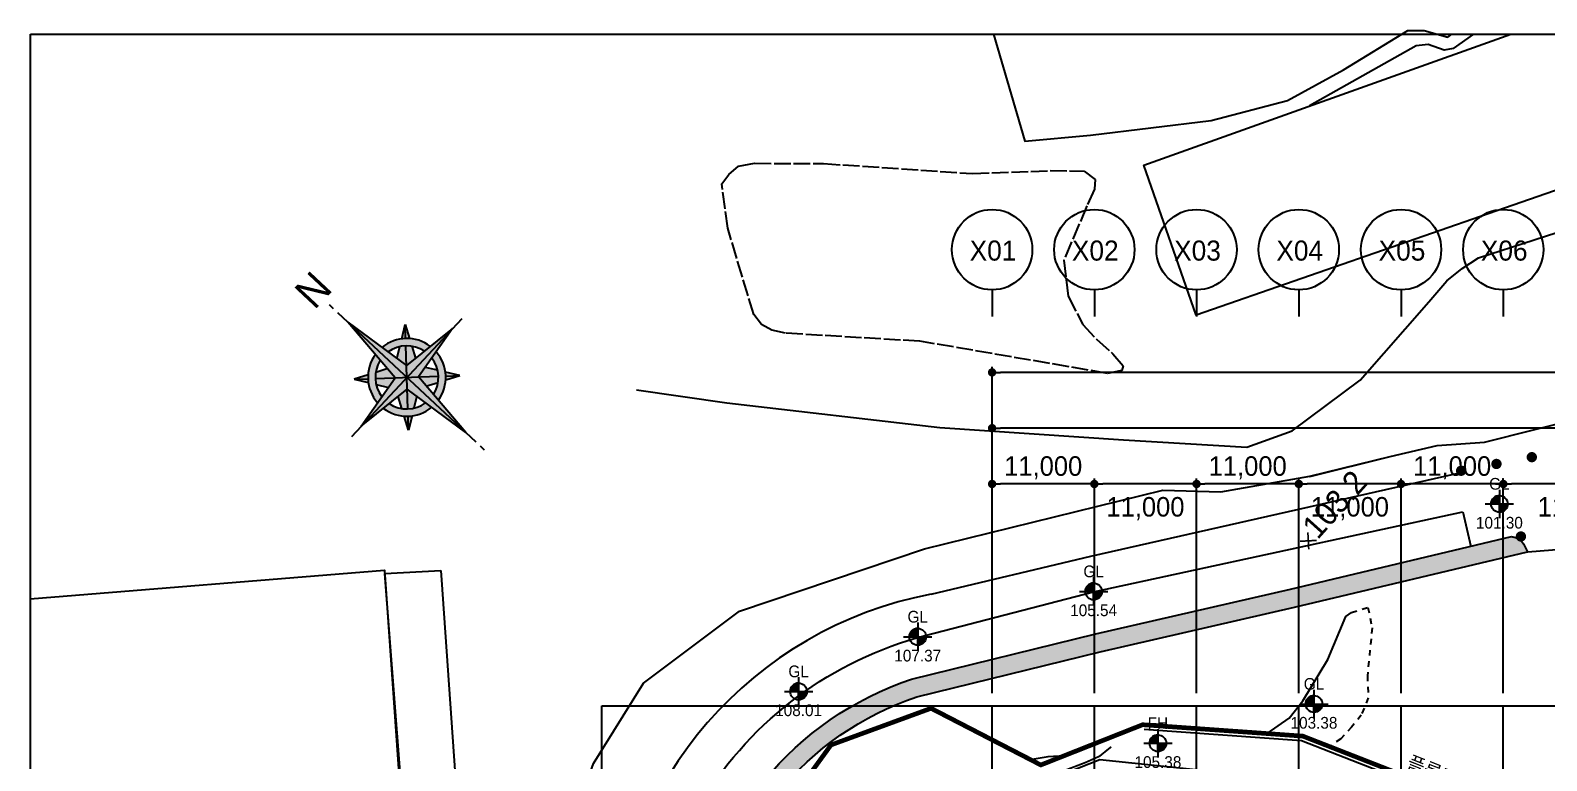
# Model space of a CAD drawing. Header units: millimetres. Extents: x 44352463 to 44913170, y -12080373 to -11704434.
# Drawn here: x 44352463 to 44515607, y -11830609 to -11752065 of the extents above; entities that cross this region are included whole.
import ezdxf
from ezdxf.enums import TextEntityAlignment as Align

# ---------------------------------------------------------------- set-up
doc = ezdxf.new("R2010")
doc.units = ezdxf.units.MM
doc.header["$LTSCALE"] = 600
doc.header["$MEASUREMENT"] = 0
for name, pattern in [('5112', [3.5, 3, -0.5]), ('7223', [2, 1, -1]), ('CEN', [6.199999999999999, 6, -0.1, 0, -0.1]), ('PHANTOM', [2.5, 1.25, -0.25, 0.25, -0.25, 0.25, -0.25])]:
    doc.linetypes.add(name, pattern=pattern)
doc.layers.get('0').update_dxf_attribs({"linetype": 'CONTINUOUS'})
doc.layers.get('DEFPOINTS').update_dxf_attribs({"color": 117, "linetype": 'CONTINUOUS'})
for name, color, linetype in [('# 토목공사', 8, 'CONTINUOUS'), ('+공사계획', 4, 'CONTINUOUS'), ('0-규제봉', 252, 'CONTINUOUS'), ('0-현황차선', 252, 'CONTINUOUS'), ('3 dim0', 7, 'CONTINUOUS'), ('A-TEX-SYM', 3, 'CONTINUOUS'), ('A-중심선', 10, 'CEN'), ('ASP', 252, 'CONTINUOUS'), ('B0014111', 252, 'CONTINUOUS'), ('B0014116', 252, 'CONTINUOUS'), ('B0024120', 252, 'CONTINUOUS'), ('D0015112', 252, '5112'), ('f0027132', 7, 'CONTINUOUS'), ('F0027217', 7, 'CONTINUOUS'), ('F0037222', 7, 'CONTINUOUS'), ('F0037223', 252, '7223'), ('F0047224', 252, 'CONTINUOUS'), ('s-보도', 252, 'CONTINUOUS'), ('SHEET-PLAN', 7, 'CONTINUOUS'), ('SYM-2', 7, 'CONTINUOUS'), ('대지경계선', 2, 'CONTINUOUS'), ('중심선', 252, 'CONTINUOUS'), ('충돌방지대(고무범퍼)', 252, 'CONTINUOUS'), ('표지판', 252, 'CONTINUOUS')]:
    doc.layers.add(name, color=color, linetype=linetype)
doc.styles.add('0-표지판', font='', dxfattribs={"height": 2})
doc.styles.add('AUDIT_D_190715091641-0', font='')
doc.styles.get("Standard").update_dxf_attribs({"font": ''})
doc.styles.add('나눔고딕 Se', font='')
doc.styles.add('돋움', font='')
doc.styles.get('0-표지판').set_extended_font_data('HY울릉도M')
doc.styles.get('AUDIT_D_190715091641-0').set_extended_font_data('Dotum')
doc.styles.get('Standard').set_extended_font_data('Dotum')
doc.styles.get('나눔고딕 Se').set_extended_font_data('Dotum')
doc.styles.get('돋움').set_extended_font_data('Dotum')
doc.linetypes.add('H-DICHF00', pattern='A,1.1,[32,kosdic.shx,S=0.1,R=0,X=0,Y=0],-0.333333,["F",Standard,S=0.2,R=0,X=0,Y=-0.1],-0.216667', length=1.65)
doc.dimstyles.new('scale600', dxfattribs={"dimscale": 600, "dimtxt": 2, "dimasz": 1, "dimexe": 1, "dimexo": 2.5, "dimgap": 0.8, "dimtad": 1, "dimdec": 0, "dimzin": 0, "dimdsep": 46, "dimlunit": 6, "dimtxsty": 'AUDIT_D_190715091641-0', "dimblk": 'DOT', "dimcen": 0, "dimdle": 1, "dimclrd": 256, "dimclre": 256, "dimclrt": 3, "dimadec": 0, "dimazin": 0, "dimtfac": 1, "dimtdec": 0, "dimtix": 1, "dimtmove": 2, "dimatfit": 3, "dimldrblk": 'DOT', "dimfxl": 0, "dimtolj": 1, "dimtzin": 0, "dimarcsym": 0})

# ---------------------------------------------------------------- blocks, each defined once
blk = doc.blocks.new('A$C7A874D6D')
at = {"layer": '0-규제봉', "color": 8, "ltscale": 0.2, "const_width": 0.3375}
blk.add_lwpolyline([(0.2084912681020796, 0.2287049314472824, 1), (0.4664973265025765, 0.4462804903741926, 1)], format="xyb", close=True, dxfattribs=at)
blk = doc.blocks.new('F0027217')
at = {"layer": 'F0027217', "color": 251, "linetype": 'Continuous', "const_width": 0.1785714285714286, "elevation": -99.59}
for points in [[(-0.7218750000351325, 0.6358750000539917), (0.5538749999718026, -0.6398749999529434)], [(-0.7218750000351325, -0.6398749999529434), (0.5538749999718026, 0.6358750000539917)]]:
    blk.add_lwpolyline(points, dxfattribs=at)
blk = doc.blocks.new('_Dot')
at = {"color": 0, "linetype": 'ByBlock', "lineweight": -2}
blk.add_line((-0.5, 0), (-1, 0), dxfattribs=at)
at = {"color": 0, "linetype": 'ByBlock', "const_width": 0.5}
blk.add_lwpolyline([(-0.25, 0, 1), (0.25, 0, 1)], format="xyb", close=True, dxfattribs=at)
blk = doc.blocks.new('*D45')
at = {"layer": '3 dim0', "lineweight": -2, "transparency": 16777216}
for p, q in [((44455940.20903335, -11823352.77725643), (44455940.20903335, -11794252.77725643)), ((44609040.20903335, -11794852.77725643), (44456840.20903335, -11794852.77725643)), ((44609940.20903335, -11823352.77725643), (44609940.20903335, -11794252.77725643))]:
    blk.add_line(p, q, dxfattribs=at)
at = {"layer": 'DEFPOINTS', "color": 0, "transparency": 16777216}
for p in [(44455940.20903335, -11794852.77725643), (44455940.20903335, -11824852.77725643), (44609940.20903335, -11824852.77725643)]:
    blk.add_point(p, dxfattribs=at)
at = {"layer": '3 dim0', "lineweight": -2, "transparency": 16777216, "xscale": 900, "yscale": 900, "zscale": 900, "rotation": 180}
blk.add_blockref('_Dot', (44455940.20903335, -11794852.77725643), dxfattribs=at)
at = {"layer": '3 dim0', "lineweight": -2, "transparency": 16777216, "xscale": 900, "yscale": 900, "zscale": 900}
blk.add_blockref('_Dot', (44609940.20903335, -11794852.77725643), dxfattribs=at)
at = {"layer": '3 dim0', "color": 3, "transparency": 16777216, "insert": (44532940.20903335, -11793119.04591315), "char_height": 2100, "attachment_point": 5, "style": 'AUDIT_D_190715091641-0'}
blk.add_mtext('\\A1;154,000', dxfattribs=at)
blk = doc.blocks.new('*D46')
at = {"layer": '3 dim0', "lineweight": -2, "transparency": 16777216}
for p, q in [((44455940.20903335, -11823352.77725643), (44455940.20903335, -11800252.77725643)), ((44466040.20903335, -11800852.77725643), (44456840.20903335, -11800852.77725643)), ((44466940.20903335, -11823352.77725643), (44466940.20903335, -11800252.77725643))]:
    blk.add_line(p, q, dxfattribs=at)
at = {"layer": 'DEFPOINTS', "color": 0, "transparency": 16777216}
for p in [(44455940.20903335, -11800852.77725643), (44455940.20903335, -11824852.77725643), (44466940.20903335, -11824852.77725643)]:
    blk.add_point(p, dxfattribs=at)
at = {"layer": '3 dim0', "lineweight": -2, "transparency": 16777216, "xscale": 900, "yscale": 900, "zscale": 900, "rotation": 180}
blk.add_blockref('_Dot', (44455940.20903335, -11800852.77725643), dxfattribs=at)
at = {"layer": '3 dim0', "lineweight": -2, "transparency": 16777216, "xscale": 900, "yscale": 900, "zscale": 900}
blk.add_blockref('_Dot', (44466940.20903335, -11800852.77725643), dxfattribs=at)
at = {"layer": '3 dim0', "color": 3, "transparency": 16777216, "insert": (44461440.20903335, -11799119.04591315), "char_height": 2100, "attachment_point": 5, "style": 'AUDIT_D_190715091641-0'}
blk.add_mtext('\\A1;11,000', dxfattribs=at)
blk = doc.blocks.new('*D47')
at = {"layer": '3 dim0', "lineweight": -2, "transparency": 16777216}
for p, q in [((44466940.20903335, -11823352.77725643), (44466940.20903335, -11800252.77725643)), ((44477040.20903335, -11800852.77725643), (44467840.20903335, -11800852.77725643)), ((44477940.20903335, -11823352.77725643), (44477940.20903335, -11800252.77725643))]:
    blk.add_line(p, q, dxfattribs=at)
at = {"layer": 'DEFPOINTS', "color": 0, "transparency": 16777216}
for p in [(44466940.20903335, -11800852.77725643), (44466940.20903335, -11824852.77725643), (44477940.20903335, -11824852.77725643)]:
    blk.add_point(p, dxfattribs=at)
at = {"layer": '3 dim0', "lineweight": -2, "transparency": 16777216, "xscale": 900, "yscale": 900, "zscale": 900, "rotation": 180}
blk.add_blockref('_Dot', (44466940.20903335, -11800852.77725643), dxfattribs=at)
at = {"layer": '3 dim0', "lineweight": -2, "transparency": 16777216, "xscale": 900, "yscale": 900, "zscale": 900}
blk.add_blockref('_Dot', (44477940.20903335, -11800852.77725643), dxfattribs=at)
at = {"layer": '3 dim0', "color": 3, "transparency": 16777216, "insert": (44472440.20903335, -11803503.1989759), "char_height": 2100, "attachment_point": 5, "style": 'AUDIT_D_190715091641-0'}
blk.add_mtext('\\A1;11,000', dxfattribs=at)
blk = doc.blocks.new('*D48')
at = {"layer": '3 dim0', "lineweight": -2, "transparency": 16777216}
for p, q in [((44488940.20903335, -11823352.77725643), (44488940.20903335, -11800252.77725643)), ((44499040.20903335, -11800852.77725643), (44489840.20903335, -11800852.77725643)), ((44499940.20903335, -11823352.77725643), (44499940.20903335, -11800252.77725643))]:
    blk.add_line(p, q, dxfattribs=at)
at = {"layer": 'DEFPOINTS', "color": 0, "transparency": 16777216}
for p in [(44488940.20903335, -11800852.77725643), (44488940.20903335, -11824852.77725643), (44499940.20903335, -11824852.77725643)]:
    blk.add_point(p, dxfattribs=at)
at = {"layer": '3 dim0', "lineweight": -2, "transparency": 16777216, "xscale": 900, "yscale": 900, "zscale": 900, "rotation": 180}
blk.add_blockref('_Dot', (44488940.20903335, -11800852.77725643), dxfattribs=at)
at = {"layer": '3 dim0', "lineweight": -2, "transparency": 16777216, "xscale": 900, "yscale": 900, "zscale": 900}
blk.add_blockref('_Dot', (44499940.20903335, -11800852.77725643), dxfattribs=at)
at = {"layer": '3 dim0', "color": 3, "transparency": 16777216, "insert": (44494440.20903335, -11803503.1989759), "char_height": 2100, "attachment_point": 5, "style": 'AUDIT_D_190715091641-0'}
blk.add_mtext('\\A1;11,000', dxfattribs=at)
blk = doc.blocks.new('*D49')
at = {"layer": '3 dim0', "lineweight": -2, "transparency": 16777216}
for p, q in [((44477940.20903335, -11823352.77725643), (44477940.20903335, -11800252.77725643)), ((44488040.20903335, -11800852.77725643), (44478840.20903335, -11800852.77725643)), ((44488940.20903335, -11823352.77725643), (44488940.20903335, -11800252.77725643))]:
    blk.add_line(p, q, dxfattribs=at)
at = {"layer": 'DEFPOINTS', "color": 0, "transparency": 16777216}
for p in [(44477940.20903335, -11800852.77725643), (44477940.20903335, -11824852.77725643), (44488940.20903335, -11824852.77725643)]:
    blk.add_point(p, dxfattribs=at)
at = {"layer": '3 dim0', "lineweight": -2, "transparency": 16777216, "xscale": 900, "yscale": 900, "zscale": 900, "rotation": 180}
blk.add_blockref('_Dot', (44477940.20903335, -11800852.77725643), dxfattribs=at)
at = {"layer": '3 dim0', "lineweight": -2, "transparency": 16777216, "xscale": 900, "yscale": 900, "zscale": 900}
blk.add_blockref('_Dot', (44488940.20903335, -11800852.77725643), dxfattribs=at)
at = {"layer": '3 dim0', "color": 3, "transparency": 16777216, "insert": (44483440.20903335, -11799119.04591315), "char_height": 2100, "attachment_point": 5, "style": 'AUDIT_D_190715091641-0'}
blk.add_mtext('\\A1;11,000', dxfattribs=at)
blk = doc.blocks.new('*D50')
at = {"layer": '3 dim0', "lineweight": -2, "transparency": 16777216}
for p, q in [((44510940.20903335, -11823352.77725643), (44510940.20903335, -11800252.77725643)), ((44521040.20903335, -11800852.77725643), (44511840.20903335, -11800852.77725643)), ((44521940.20903335, -11823352.77725643), (44521940.20903335, -11800252.77725643))]:
    blk.add_line(p, q, dxfattribs=at)
at = {"layer": 'DEFPOINTS', "color": 0, "transparency": 16777216}
for p in [(44510940.20903335, -11800852.77725643), (44510940.20903335, -11824852.77725643), (44521940.20903335, -11824852.77725643)]:
    blk.add_point(p, dxfattribs=at)
at = {"layer": '3 dim0', "lineweight": -2, "transparency": 16777216, "xscale": 900, "yscale": 900, "zscale": 900, "rotation": 180}
blk.add_blockref('_Dot', (44510940.20903335, -11800852.77725643), dxfattribs=at)
at = {"layer": '3 dim0', "lineweight": -2, "transparency": 16777216, "xscale": 900, "yscale": 900, "zscale": 900}
blk.add_blockref('_Dot', (44521940.20903335, -11800852.77725643), dxfattribs=at)
at = {"layer": '3 dim0', "color": 3, "transparency": 16777216, "insert": (44518830, -11803503.1989759), "char_height": 2100, "attachment_point": 5, "style": 'AUDIT_D_190715091641-0'}
blk.add_mtext('\\A1;11,000', dxfattribs=at)
blk = doc.blocks.new('*D51')
at = {"layer": '3 dim0', "lineweight": -2, "transparency": 16777216}
for p, q in [((44499940.20903335, -11823352.77725643), (44499940.20903335, -11800252.77725643)), ((44510040.20903335, -11800852.77725643), (44500840.20903335, -11800852.77725643)), ((44510940.20903335, -11823352.77725643), (44510940.20903335, -11800252.77725643))]:
    blk.add_line(p, q, dxfattribs=at)
at = {"layer": 'DEFPOINTS', "color": 0, "transparency": 16777216}
for p in [(44499940.20903335, -11800852.77725643), (44499940.20903335, -11824852.77725643), (44510940.20903335, -11824852.77725643)]:
    blk.add_point(p, dxfattribs=at)
at = {"layer": '3 dim0', "lineweight": -2, "transparency": 16777216, "xscale": 900, "yscale": 900, "zscale": 900, "rotation": 180}
blk.add_blockref('_Dot', (44499940.20903335, -11800852.77725643), dxfattribs=at)
at = {"layer": '3 dim0', "lineweight": -2, "transparency": 16777216, "xscale": 900, "yscale": 900, "zscale": 900}
blk.add_blockref('_Dot', (44510940.20903335, -11800852.77725643), dxfattribs=at)
at = {"layer": '3 dim0', "color": 3, "transparency": 16777216, "insert": (44505440.20903335, -11799119.04591315), "char_height": 2100, "attachment_point": 5, "style": 'AUDIT_D_190715091641-0'}
blk.add_mtext('\\A1;11,000', dxfattribs=at)
blk = doc.blocks.new('*D61')
at = {"layer": '3 dim0', "lineweight": -2, "transparency": 16777216}
for p, q in [((44455940.20903335, -11823352.77725643), (44455940.20903335, -11788252.77725643)), ((44671940.20903335, -11823352.77725643), (44671940.20903335, -11788252.77725643)), ((44671040.20903335, -11788852.77725643), (44456840.20903335, -11788852.77725643))]:
    blk.add_line(p, q, dxfattribs=at)
at = {"layer": 'DEFPOINTS', "color": 0, "transparency": 16777216}
for p in [(44455940.20903335, -11788852.77725643), (44455940.20903335, -11824852.77725643), (44671940.20903335, -11824852.77725643)]:
    blk.add_point(p, dxfattribs=at)
at = {"layer": '3 dim0', "lineweight": -2, "transparency": 16777216, "xscale": 900, "yscale": 900, "zscale": 900, "rotation": 180}
blk.add_blockref('_Dot', (44455940.20903335, -11788852.77725643), dxfattribs=at)
at = {"layer": '3 dim0', "lineweight": -2, "transparency": 16777216, "xscale": 900, "yscale": 900, "zscale": 900}
blk.add_blockref('_Dot', (44671940.20903335, -11788852.77725643), dxfattribs=at)
at = {"layer": '3 dim0', "color": 3, "transparency": 16777216, "insert": (44563940.20903335, -11787119.04591315), "char_height": 2100, "attachment_point": 5, "style": 'AUDIT_D_190715091641-0'}
blk.add_mtext('\\A1;216,000', dxfattribs=at)
blk = doc.blocks.new('4')
at = {"layer": 'SHEET-PLAN'}
h = blk.add_hatch(color=255, dxfattribs=at)
edge = h.paths.add_edge_path()
edge.add_line((-3.722785825385699, 3.722785825348069), (-2.451878045756075, 3.001283574865511))
edge.add_arc((-2.501110429875553e-12, -7.048583938740194e-11), 3.875488233555736, 457.133571116614, 489.2468689018658, ccw=False)
edge.add_line((-0.4812693254718852, 3.84548942063941), (-2.273736754432321e-12, 8.043466145032653))
edge.add_line((-2.273736754432321e-12, 8.043466145032653), (-2.273736754432321e-12, 3.092611755326857))
edge.add_line((-2.273736754432321e-12, 3.092611755326857), (-0.5675816015836972, 3.092611755329017))
edge.add_arc((-2.273736754432321e-12, -7.048583938740194e-11), 3.144264038545256, 460.3996617937305, 483.9859557059249)
edge.add_line((-1.757611128840153, 2.607143928421806), (-2.607143928505138, 1.757611128751819))
edge.add_arc((-2.273736754432321e-12, -7.02584657119587e-11), 3.144264038545199, 506.0140442944216, 530.7743119904093)
edge.add_line((-3.103591362896623, 0.5041001846711879), (-3.103591362896623, -0.5041001848118185))
edge.add_arc((-2.273736754432321e-12, -7.037215254968032e-11), 3.144264038545231, 189.2256880095908, 213.9859557068396)
edge.add_line((-2.607143928466485, -1.757611128949861), (-1.757611128784447, -2.607143928600181))
edge.add_arc((-2.273736754432321e-12, -7.014477887423709e-11), 3.144264038545423, 236.0140442953012, 259.600338206232)
edge.add_line((-0.5675816015857436, -3.09261175546942), (-2.046363078989089e-12, -3.09261175546726))
edge.add_line((-2.046363078989089e-12, -3.09261175546726), (-2.273736754432321e-12, -8.04346614524286))
edge.add_line((-2.273736754432321e-12, -8.04346614524286), (-0.4812693254752958, -3.8454894207797))
edge.add_arc((-3.274180926382542e-11, -5.729816621169448e-11), 3.875488233564881, 230.7531310994523, 262.86642888380254, ccw=False)
edge.add_line((-2.451878045723106, -3.001283575056846), (-3.722785825385245, -3.7227858254887))
edge.add_line((-3.722785825385245, -3.7227858254887), (-3.001283574919398, -2.451878045825993))
edge.add_arc((-4.774847184307873e-12, -4.638422979041934e-11), 3.875488233555655, 185.8856879178798, 219.2468689023638, ccw=False)
edge.add_line((-3.855058453694255, -0.3974083128251777), (-6.654140174575559, -7.037215254968032e-11))
edge.add_line((-6.654140174575559, -7.037215254968032e-11), (-3.855058453694255, 0.3974083126844334))
edge.add_arc((-7.617018127348274e-11, -1.473381416872144e-10), 3.875488233490079, 500.7531310971545, 534.1143120812329, ccw=False)
edge.add_line((-3.001283574919398, 2.451878045616013), (-3.722785825385699, 3.722785825348069))
h.paths.add_polyline_path([(-3.103591362899351, 0.50410018467187), (-1.985627895749758, 0.6628265169141514), (-2.607143928507412, 1.757611128752842), (-1.757611128842427, 2.607143928422602), (-0.6925549002148728, 2.002504883665097), (-0.5675816015861983, 3.092611755329926), (-4.774847184307873e-12, 3.092611755327653), (-4.547473508864641e-12, -3.092611755466464), (-0.567581601588472, -3.092611755468624), (-0.692554900208961, -2.002504883869847), (-1.757611128786948, -2.607143928599385), (-2.607143928468531, -1.757611128949179), (-1.985627895712923, -0.6628265170581926), (-3.103591362899124, -0.5041001848110227)], flags=17)
h = blk.add_hatch(color=5, dxfattribs=at)
h.paths.add_polyline_path([(0, 8.043466145101776), (-0.8272857389867214, 0.8272857389410825), (0, -5.206876910098509e-11)])
h.paths.add_polyline_path([(-0.8272857389610658, -0.827285738984776), (1.728031546671991e-11, 0), (-6.654140174608302, 0)])
h.paths.add_polyline_path([(0.8272857389445732, -0.8272857390030719), (0, -5.206876910111071e-11), (0, -8.043466145171124)])
h.paths.add_polyline_path([(0.8272857389871755, 0.8272857389763251), (1.728046103998572e-11, 0), (6.654140174573512, 0)])
h = blk.add_hatch(color=255, dxfattribs=at)
edge = h.paths.add_edge_path()
edge.add_line((3.722785825381152, 3.722785825348069), (2.451878045751528, 3.001283574865511))
edge.add_arc((-2.046363078989089e-12, -7.048583938740194e-11), 3.875488233555736, 50.75313109813418, 82.86642888338598)
edge.add_line((0.4812693254673377, 3.84548942063941), (-2.273736754432321e-12, 8.043466145032653))
edge.add_line((-2.273736754432321e-12, 8.043466145032653), (-2.273736754432321e-12, 3.092611755326857))
edge.add_line((-2.273736754432321e-12, 3.092611755326857), (0.5675816015791497, 3.092611755329017))
edge.add_arc((-2.273736754432321e-12, -7.048583938740194e-11), 3.144264038545256, 56.01404429407512, 79.60033820626938, ccw=False)
edge.add_line((1.757611128835606, 2.607143928421806), (2.607143928500591, 1.757611128751819))
edge.add_arc((-2.273736754432321e-12, -7.02584657119587e-11), 3.144264038545199, 9.225688009590726, 33.985955705578476, ccw=False)
edge.add_line((3.103591362892075, 0.5041001846711879), (3.103591362892075, -0.5041001848118185))
edge.add_arc((-2.273736754432321e-12, -7.037215254968032e-11), 3.144264038545231, 326.0140442931604, 350.7743119904093, ccw=False)
edge.add_line((2.607143928461937, -1.757611128949861), (1.757611128779899, -2.607143928600181))
edge.add_arc((-2.273736754432321e-12, -7.014477887423709e-11), 3.144264038545423, 280.39966179376796, 303.98595570469877, ccw=False)
edge.add_line((0.5675816015811961, -3.09261175546942), (-2.501110429875553e-12, -3.09261175546726))
edge.add_line((-2.501110429875553e-12, -3.09261175546726), (-2.273736754432321e-12, -8.04346614524286))
edge.add_line((-2.273736754432321e-12, -8.04346614524286), (0.4812693254707483, -3.8454894207797))
edge.add_arc((2.819433575496078e-11, -5.729816621169448e-11), 3.875488233564881, 277.1335711161975, 309.2468689005477)
edge.add_line((2.451878045718558, -3.001283575056846), (3.722785825380697, -3.7227858254887))
edge.add_line((3.722785825380697, -3.7227858254887), (3.001283574914851, -2.451878045825993))
edge.add_arc((2.273736754432321e-13, -4.638422979041934e-11), 3.875488233555655, 320.7531310976362, 354.1143120821202)
edge.add_line((3.855058453689708, -0.3974083128251777), (6.654140174571012, -7.037215254968032e-11))
edge.add_line((6.654140174571012, -7.037215254968032e-11), (3.855058453689708, 0.3974083126844334))
edge.add_arc((7.16227077646181e-11, -1.473381416872144e-10), 3.875488233490079, 5.885687918767122, 39.24686890284547)
edge.add_line((3.001283574914851, 2.451878045616013), (3.722785825381152, 3.722785825348069))
h.paths.add_polyline_path([(3.103591362894804, 0.50410018467187), (1.98562789574521, 0.6628265169141514), (2.607143928502865, 1.757611128752842), (1.75761112883788, 2.607143928422602), (0.6925549002103253, 2.002504883665097), (0.5675816015816508, 3.092611755329926), (2.273736754432321e-13, 3.092611755327653), (0, -3.092611755466464), (0.5675816015839246, -3.092611755468624), (0.6925549002044136, -2.002504883869847), (1.757611128782401, -2.607143928599385), (2.607143928463984, -1.757611128949179), (1.985627895708376, -0.6628265170581926), (3.103591362894576, -0.5041001848110227)], flags=17)
at = {"layer": 'SHEET-PLAN', "true_color": 0x333333}
h = blk.add_hatch(color=250, dxfattribs=at)
h.paths.add_polyline_path([(-2.223330423513971, 2.223330423478956, 0.04809486584435969), (-2.60714392848854, 1.757611128796498), (-1.985627895742255, 0.6628265169172209), (-0.8272857389820274, 0.8272857389818)])
h.paths.add_polyline_path([(-3.722785825418669, 3.722785825418441), (-3.001283574951685, 2.451878045686044, -0.02510804414982558), (-2.740384010377511, 2.740384010342723)])
h.paths.add_polyline_path([(-0.8272857389820274, -0.8272857389820274), (-2.223330423513971, -2.223330423548759, 0.04809486584436309), (-1.757611128866301, -2.607143928558116), (-0.6628265169870247, -1.985627895742482)])
h.paths.add_polyline_path([(-2.45187804575562, -3.001283574986701, -0.02510804414981344), (-2.740384010377511, -2.74038401034295), (-3.722785825418669, -3.722785825418669)])
h.paths.add_polyline_path([(1.985627895707466, -0.6628265169870247), (0.8272857389470119, -0.8272857389820274), (2.223330423479183, -2.223330423548759, 0.04809486584435969), (2.607143928488313, -1.757611128866529)])
h.paths.add_polyline_path([(3.001283574917124, -2.451878045755848, -0.02510804414982847), (2.740384010342723, -2.74038401034295), (3.722785825383653, -3.722785825418669)])
h.paths.add_polyline_path([(2.223330423479183, 2.223330423478956, 0.0480948658443713), (1.757611128831513, 2.607143928488313), (0.6628265169520091, 1.985627895672678), (0.8272857389470119, 0.8272857389818)])
h.paths.add_polyline_path([(3.722785825383653, 3.722785825418441), (2.451878045720832, 3.001283574916897, -0.02510804414982558), (2.740384010342723, 2.740384010342723)])
at = {"layer": 'SHEET-PLAN', "color": 5, "flags": 128}
for points in [[(0, 9.996970500544421), (0, 10.56114888545858)], [(0, -9.432792115768962), (0, 9.432792115630264)], [(0, -9.432792115768962), (0, 9.432792115630264)], [(-0.8272857389820274, 0.8272857389820274), (0, 8.043466145101775)], [(-0.8272857389820274, 0.8272857389820274), (0, 8.043466145101775)], [(0, 8.043466145101775), (0.8272857389470119, 0.8272857389820274)], [(0, 8.043466145101775), (0.8272857389470119, 0.8272857389820274)], [(-3.722785825418669, 3.722785825418669), (-2.740384010377511, 2.74038401034295)], [(-3.722785825418669, 3.722785825418669), (-3.001283574951685, 2.451878045686271)], [(-2.45187804575562, 3.001283574917124), (-3.722785825418669, 3.722785825418669)], [(-3.722785825418669, 3.722785825418669), (-2.740384010377511, 2.74038401034295)], [(-3.722785825418669, 3.722785825418669), (-3.001283574951685, 2.451878045686271)], [(-2.45187804575562, 3.001283574917124), (-3.722785825418669, 3.722785825418669)], [(2.451878045720832, 3.001283574917124), (3.722785825383653, 3.722785825418669)], [(2.451878045720832, 3.001283574917124), (3.722785825383653, 3.722785825418669)], [(2.740384010342723, 2.74038401034295), (3.722785825383653, 3.722785825418669)], [(2.740384010342723, 2.74038401034295), (3.722785825383653, 3.722785825418669)], [(3.722785825383653, 3.722785825418669), (3.001283574917124, 2.451878045686271)], [(3.722785825383653, 3.722785825418669), (3.001283574917124, 2.451878045686271)], [(-2.60714392848854, 1.757611128796725), (-1.985627895742255, 0.6628265169174483)], [(-2.60714392848854, 1.757611128796725), (-1.985627895742255, 0.6628265169174483)], [(-2.223330423513971, -2.223330423548532), (2.223330423479183, 2.223330423479183)], [(-2.223330423513971, 2.223330423479183), (2.223330423479183, -2.223330423548532)], [(-2.223330423513971, -2.223330423548532), (2.223330423479183, 2.223330423479183)], [(-2.223330423513971, 2.223330423479183), (2.223330423479183, -2.223330423548532)], [(-0.6628265169870247, 1.985627895672906), (-1.757611128866301, 2.60714392848854)], [(-0.6628265169870247, 1.985627895672906), (-1.757611128866301, 2.60714392848854)], [(0.6628265169520091, 1.985627895672906), (1.757611128831513, 2.60714392848854)], [(0.6628265169520091, 1.985627895672906), (1.757611128831513, 2.60714392848854)], [(2.607143928488313, 1.757611128796725), (1.985627895707466, 0.6628265169174483)], [(2.607143928488313, 1.757611128796725), (1.985627895707466, 0.6628265169174483)], [(-8.043466145136563, 0), (8.043466145101775, 0)], [(-8.043466145136563, 0), (8.043466145101775, 0)], [(-6.654140174608301, 0), (-0.8272857389820274, 0.8272857389820274)], [(-6.654140174608301, 0), (-0.8272857389820274, 0.8272857389820274)], [(-6.654140174608301, 0), (-0.8272857389820274, -0.8272857389818)], [(-6.654140174608301, 0), (-0.8272857389820274, -0.8272857389818)], [(6.654140174573513, 0), (0.8272857389470119, 0.8272857389820274)], [(6.654140174573513, 0), (0.8272857389470119, -0.8272857389818)], [(-2.60714392848854, -1.757611128866301), (-1.985627895742255, -0.6628265169867973)], [(-2.60714392848854, -1.757611128866301), (-1.985627895742255, -0.6628265169867973)], [(0, -8.043466145171124), (-0.8272857389820274, -0.8272857389818)], [(0, -8.043466145171124), (-0.8272857389820274, -0.8272857389818)], [(0, -8.043466145171124), (0.8272857389470119, -0.8272857389818)], [(0, -8.043466145171124), (0.8272857389470119, -0.8272857389818)], [(2.607143928488313, -1.757611128866301), (1.985627895707466, -0.6628265169867973)], [(2.607143928488313, -1.757611128866301), (1.985627895707466, -0.6628265169867973)], [(-3.722785825418669, -3.722785825418441), (-3.001283574951685, -2.45187804575562)], [(-3.722785825418669, -3.722785825418441), (-3.001283574951685, -2.45187804575562)], [(-3.722785825418669, -3.722785825418441), (-2.740384010377511, -2.740384010342723)], [(-3.722785825418669, -3.722785825418441), (-2.740384010377511, -2.740384010342723)], [(-2.45187804575562, -3.001283574986473), (-3.722785825418669, -3.722785825418441)], [(-2.45187804575562, -3.001283574986473), (-3.722785825418669, -3.722785825418441)], [(-0.6628265169870247, -1.985627895742255), (-1.757611128866301, -2.607143928557889)], [(-0.6628265169870247, -1.985627895742255), (-1.757611128866301, -2.607143928557889)], [(0.6628265169520091, -1.985627895742255), (1.757611128831513, -2.607143928557889)], [(0.6628265169520091, -1.985627895742255), (1.757611128831513, -2.607143928557889)], [(2.451878045720832, -3.001283574986473), (3.722785825383653, -3.722785825418441)], [(2.451878045720832, -3.001283574986473), (3.722785825383653, -3.722785825418441)], [(2.740384010342723, -2.740384010342723), (3.722785825383653, -3.722785825418441)], [(2.740384010342723, -2.740384010342723), (3.722785825383653, -3.722785825418441)], [(3.722785825383653, -3.722785825418441), (3.001283574917124, -2.45187804575562)], [(3.722785825383653, -3.722785825418441), (3.001283574917124, -2.45187804575562)], [(0, -9.996970500544421), (0, -10.56114888545858)]]:
    blk.add_lwpolyline(points, dxfattribs=at)
at = {"layer": 'SHEET-PLAN', "color": 5}
for radius, start, end in [(3.875488233555727, 97.13357111692723, 174.1143120824022), (3.144264038545213, 100.3996617941745, 170.7743119903117), (3.875488233555727, 5.885687917525914, 82.86642888338785), (3.144264038545213, 9.225688009595181, 79.60033820627588), (3.875488233555727, 185.8856879175978, 262.8664288830203), (3.144264038545213, 189.2256880096883, 259.6003382057725), (3.875488233555727, 277.1335711166647, 354.1143120824741), (3.144264038545213, 280.3996617937772, 350.7743119904112)]:
    blk.add_arc((0, 0), radius, start, end, dxfattribs=at)
at = {"layer": 'SHEET-PLAN', "color": 5, "style": '나눔고딕 Se'}
blk.add_text('N', height=3, dxfattribs=at).set_placement((-0.01691382181502377, 12.77016556942408), align=Align.MIDDLE_CENTER)
blk = doc.blocks.new('A$C1C3B03E3')
at = {"layer": '+공사계획', "ltscale": 5}
h = blk.add_hatch(color=1, dxfattribs=at)
h.dxf.hatch_style = 1
edge = h.paths.add_edge_path()
edge.add_line((2.030784402420977, 2.030778722721152), (3.230784402432619, 2.030778722720925))
edge.add_arc((2.030784402295024, 2.030778722672255), 1.200000000137595, -89.99999999955003, 2.3238158064486925e-09, ccw=False)
edge.add_line((2.030784402304448, 0.8307787225346601), (2.030784402420977, 2.030778722721152))
edge = h.paths.add_edge_path()
edge.add_line((2.030784402420977, 2.030778722721152), (2.030784402246468, 3.230778722674586))
edge.add_arc((2.03078440245979, 2.030778722624246), 1.20000000005034, 90.00000001018536, 180.0000000120592)
edge.add_line((0.8307844024094493, 2.030778722371679), (2.030784402420977, 2.030778722721152))
at = {"layer": '+공사계획', "color": 1, "ltscale": 5}
for points in [[(2.030784402420977, 2.030778722721152), (2.030784402246468, 3.230778722674586, 0.4142135623826739), (0.8307844024094493, 2.030778722371679), (2.030784402420977, 2.030778722721152)], [(2.030784402420977, 2.030778722721152), (3.230784402432619, 2.030778722721152, -0.4142135623826739), (2.030784402304448, 0.8307787225346601), (2.030784402420977, 2.030778722721152)]]:
    blk.add_lwpolyline(points, format="xyb", dxfattribs=at)
for points in [[(2.030784402129939, 4.061559095047414), (2.030784402711902, -1.649605110287666e-06)], [(4.030152808809362e-06, 2.030778722371906), (4.061564774689145, 2.030778722953983)]]:
    blk.add_lwpolyline(points, dxfattribs=at)
blk.add_circle((2.030784402420977, 2.030778722721152), 1.199999999999999, dxfattribs=at)
blk = doc.blocks.new('ZZZZ')
at = {"layer": 'A-TEX-SYM', "xscale": 750.0000000000001, "yscale": 750.0000000000001, "zscale": 750.0000000000001, "rotation": 359.9931955615171}
for p in [(11512286.61936966, 4282644.644684955, 101298), (11468629.17724537, 4273229.322270496, 105539), (11449706.32402023, 4268354.196547132, 107370), (11436888.05012224, 4262474.065232551, 108010), (11492335.83246406, 4261127.561103592, 103379), (11475548.69195204, 4256905.9588177)]:
    blk.add_blockref('A$C1C3B03E3', p, dxfattribs=at)
at = {"layer": 'A-TEX-SYM', "style": '돋움'}
for s, p in [('GL', (11513810.06942316, 4286330.29571411, 101298)), ('101.30', (11513810.06942316, 4282146.376298875, 101298)), ('GL', (11470152.62729887, 4276914.97329965, 105539)), ('105.54', (11470152.62729887, 4272731.053884415, 105539)), ('GL', (11451229.77407373, 4272039.847576287, 107370)), ('107.37', (11451229.77407373, 4267855.928161051, 107370)), ('GL', (11438411.50017574, 4266159.716261705, 108010)), ('GL', (11493859.28251756, 4264813.212132746, 103379)), ('108.01', (11438411.50017574, 4261975.79684647, 108010)), ('FH', (11477072.14200554, 4260591.609846855)), ('103.38', (11493859.28251756, 4260629.292717511, 103379)), ('105.38', (11477072.14200554, 4256407.690431619))]:
    blk.add_text(s, height=1260, dxfattribs=at).set_placement(p, align=Align.MIDDLE_CENTER)
blk = doc.blocks.new('A$C159fdbf0')
at = {"layer": '# 토목공사', "linetype": 'H-DICHF00', "ltscale": 5, "flags": 128}
blk.add_lwpolyline([(-145061.6100825742, -35525.08626164123), (-128133.4489010572, -36729.34821871668), (-99600.42940546572, -47871.42633171938), (-92404.3510818705, -51518.65359472856), (-82289.87000349164, -55316.53850742243), (-80196.07310539484, -55316.53850742243), (-54378.10294721276, -50317.61375599168), (-39311.87634910643, -47295.43276898004), (-20278.58680970967, -45240.4851778131), (-8609.4612050578, -42300.37393645011), (-6841.526681818068, -35050.59102579951), (-4175.085648775101, -30013.84482195042), (-2609.067407481372, -23683.04835454002), (-1943.252781622112, -18499.80420776829), (899.0430118367076, -7163.607417957857), (696.9356202110648, -3382.909769751132), (6297.999148949981, -5209.954928066581), (8146.63330642134, -5812.97220681794), (13313.59966409206, -8690.811329560354), (16129.05918004364, -11288.11246593855), (17346.49814593047, -12181.09323332086), (21329.29203514755, -13934.41234188713), (26142.75820095837, -18355.13757795654), (31886.58000564575, -21691.92946784943), (35960.85277799517, -35750.45270129852), (43906.20080845803, -48353.21085935645), (47075.70741670579, -51310.606997611), (50206.97057978064, -49289.31829850376), (56214.06561862677, -38359.28175037913), (58788.45962389559, -38268.90719641745), (73466.97132001817, -54767.24465040863)], dxfattribs=at)
at = {"layer": '# 토목공사'}
blk.add_lwpolyline([(-159285.6095991358, -42505.59748405963), (-149832.8680196255, -38786.97782438248), (-129172.8020061329, -40938.12347125076)], dxfattribs=at)
at = {"layer": '# 토목공사', "style": '돋움'}
blk.add_text('플륨관 300X300', height=1500, rotation=338.340575746319, dxfattribs=at).set_placement((-110406.6053418219, -42241.4612470977), align=Align.CENTER)

msp = doc.modelspace()

# ---------------------------------------------------------------- hatches: boundary and pattern name
at = {"layer": 's-보도'}
h = msp.add_hatch(dxfattribs=at)
h.set_pattern_fill('AR-HBONE', color=256, scale=150, angle=408.0055880724065, style=0)
h.set_pattern_definition([(93.00558807240618, (321698819.4867734, -530412582.4704893), (-630.634666955913, 567.7146438426655), [1799.999999999994, -599.9999999999972]), (183.0055880724064, (321698788.0267616, -530411983.2958338), (-630.6346669559128, 567.7146438426656), [1799.999999999999, -599.9999999999998])])
edge = h.paths.add_edge_path()
edge.add_line((44360202.98705165, -11920354.91305732), (44361471.99603353, -11920168.14006565))
edge.add_line((44361471.99603389, -11920168.14006548), (44371257.61326961, -11917793.50423751))
edge.add_line((44371257.61326964, -11917793.50423755), (44387553.05387025, -11914995.63707979))
edge.add_line((44387553.05387025, -11914995.63707981), (44397572.84775147, -11913493.80667049))
edge.add_line((44397572.84775108, -11913493.80667015), (44403480.6525836, -11912083.25640155))
edge.add_line((44403480.65258402, -11912083.25640191), (44406255.28193603, -11911677.53347855))
edge.add_line((44406255.28193607, -11911677.53347886), (44409132.25141583, -11910901.3832779))
edge.add_line((44409132.25141574, -11910901.38327725), (44408446.12806059, -11908675.73622506))
edge.add_line((44408446.12806035, -11908675.73622504), (44403102.9821126, -11910117.21269195))
edge.add_line((44403102.98211319, -11910117.21269137), (44397191.68669944, -11911528.59637278))
edge.add_line((44397191.6866988, -11911528.59637347), (44387235.56729823, -11913020.88284681))
edge.add_line((44387235.56729902, -11913020.8828464), (44370852.10231686, -11915833.86346637))
edge.add_line((44370852.10231598, -11915833.86346675), (44361089.75558364, -11918202.85233659))
edge.add_line((44361089.75558366, -11918202.85233696), (44359428.35584144, -11918447.3774779))
edge.add_line((44359428.35584135, -11918447.37747815), (44360202.93615415, -11920354.93372482))
h.paths.add_polyline_path([(44457531.64024103, -11819325.37891137), (44467105.38734868, -11816978.48777852), (44488042.34363413, -11812158.70531884), (44507439.63607854, -11807562.00057544), (44511840.72683207, -11806519.04497762), (44512666.71956844, -11806718.79412162), (44513116.63585595, -11807281.41581395), (44513549.90701884, -11808155.37327591), (44513554.46595279, -11808164.56916737), (44505726.7227351, -11810013.22004116), (44495090.93537766, -11812525.03692612), (44488491.95169652, -11814083.4959374), (44467562.42439181, -11818901.56821099), (44459120.18031869, -11820971.08472696)])
h.paths.add_polyline_path([(44416615.72228254, -11906805.74673476, 0.09026249748469459), (44416500.17502496, -11905954.03159744, 0.1718190348283543), (44415523.95651449, -11904683.62736924, 0.233704398914063), (44420877.49127085, -11890429.69466126), (44422950.06954782, -11861430.42273054), (44423109.21927318, -11859203.61847515), (44423206.92302489, -11857836.55905512), (44423709.02984328, -11850811.1393925), (44425612.09342009, -11851589.67212231), (44422850.33654538, -11882083.58252224), (44422812.12945594, -11882255.47811952), (44422827.82269502, -11882332.16897557), (44422711.83112308, -11883612.60883912), (44422570.82141417, -11890737.04267567), (44421777.52856138, -11895500.06964189), (44420468.07861405, -11900234.93158282), (44419400.68956972, -11902599.11013378), (44418658.32210511, -11904242.58851488)])
h.paths.add_polyline_path([(44423709.02984328, -11850811.1393925), (44423743.49415503, -11850328.91879, -0.2856073941936116), (44447282.42754943, -11821837.85246135), (44457531.64024103, -11819325.37891137), (44459120.18031869, -11820971.08472696), (44447834.38855323, -11823737.66340563, 0.2849410718622744), (44425702.34192918, -11850593.19412164), (44425612.09342009, -11851589.67212231)])
h.paths.add_polyline_path([(44408446.12806035, -11908675.73622504, 0.05422618810629835), (44411891.7691812, -11907287.09668081, 0.01664947642962506), (44411936.17116054, -11907440.59432048, 0.2873578061448676), (44413891.24635291, -11909074.94179918), (44413406.50443532, -11909461.76803781), (44412416.62101204, -11909877.78397435), (44410373.03579942, -11910736.31540135), (44409132.25141574, -11910901.38327725)])
h.paths.add_polyline_path([(44411936.17116054, -11907440.59432048, 0.333333333330734), (44416500.17502496, -11905954.03159744, -0.09018974034621373), (44416615.75348516, -11906805.0546097), (44416405.96410434, -11907068.185682), (44413891.24635291, -11909074.94179918, -0.2873578061448676)])
h.paths.add_polyline_path([(44411891.7691812, -11907287.09668081, 0.06531748175246507), (44415523.95651449, -11904683.62736924, -0.1718190348283559), (44416500.17502496, -11905954.03159744, -0.3333333333307337), (44411936.17116054, -11907440.59432048, -0.01664947642962506)])

# ---------------------------------------------------------------- linework, layer by layer
at = {"layer": '+공사계획', "color": 6, "const_width": 200}
msp.add_lwpolyline([(44468756.33953665, -11829118.06715661), (44467509.77911869, -11830125.58866239), (44466009.48103227, -11830798.21551742), (44457970.51664784, -11833878.24482723), (44454455.51732565, -11835440.30250699), (44451353.25390118, -11836968.59609073), (44447554.3912273, -11839214.20090057), (44442577.4474832, -11842670.81972264), (44438976.02040479, -11845503.81665495), (44433681.49744955, -11850037.26887772)], dxfattribs=at)
at = {"layer": '0-현황차선', "linetype": 'Continuous', "ltscale": 0.3, "elevation": 95006.50193873524, "flags": 128}
msp.add_lwpolyline([(44506593.8941587, -11803862.61907798), (44507439.57564921, -11807561.73624789)], dxfattribs=at)
at = {"layer": 'A-중심선', "ltscale": 5}
for p, q in [((44455940.23235051, -12042884.7963446), (44455940.23235051, -11824697.37108501)), ((44466940.23235051, -12042884.7963446), (44466940.23235051, -11824697.37108501)), ((44477940.23235051, -12042884.7963446), (44477940.23235051, -11824697.37108501)), ((44488940.23235051, -12042884.7963446), (44488940.23235051, -11824697.37108501)), ((44499940.23235051, -12042884.7963446), (44499940.23235051, -11824697.37108501)), ((44510940.23235051, -12042884.7963446), (44510940.23235051, -11824697.37108501))]:
    msp.add_line(p, q, dxfattribs=at)
at = {"layer": 'ASP'}
for p, q in [((44508915.32900088, -11796368.94262687), (44527300.9426794, -11791720.5678189)), ((44508915.50618438, -11796368.43795566, 101488), (44527301.09934906, -11791721.07160656, 100898)), ((44508918.90416352, -11796367.01185778), (44527304.51784267, -11791718.63704911)), ((44508919.08134765, -11796366.50718587, 101488), (44527304.67451233, -11791719.14083677, 100898)), ((44498760.12300989, -11797903.46063533), (44503824.74001923, -11796704.97688719)), ((44498760.2127431, -11797903.25494509, 102259), (44503824.50072013, -11796704.80916588, 101778)), ((44503821.16485596, -11796706.90765698), (44508915.32900088, -11796368.94262687)), ((44503824.50072013, -11796704.80916588, 101778), (44508919.08134765, -11796366.50718587, 101488)), ((44503824.74001923, -11796704.97688719), (44508918.90416352, -11796367.01185778)), ((44490128.31491116, -11800030.66190442), (44498756.54784662, -11797905.39140512)), ((44490131.26683544, -11800028.80958396, 103229), (44498760.2127431, -11797903.25494509, 102259)), ((44490131.89007443, -11800028.73113463), (44498760.12300989, -11797903.46063533)), ((44480559.58321984, -11801703.95816761, 104239), (44490131.26683544, -11800028.80958396, 103229)), ((44480559.76901475, -11801704.41339458), (44490131.89007443, -11800028.73113463)), ((44474311.8906588, -11801502.0684259), (44480559.76901475, -11801704.41339458)), ((44474312.22120666, -11801502.33508229, 104809), (44480559.58321984, -11801703.95816761, 104239)), ((44480553.72314348, -11801706.2641468), (44480556.1938521, -11801706.34416366)), ((44511840.72683207, -11806519.04497762), (44512665.82968024, -11806718.38497568, 101118)), ((44512666.10017496, -11806718.01956863), (44513116.63585595, -11807281.41581395)), ((44513116.63585595, -11807281.41581395), (44513554.46595279, -11808164.56916737)), ((44513572.39809551, -11808153.40229616), (44522889.71645468, -11807382.45686265))]:
    msp.add_line(p, q, dxfattribs=at)
at = {"layer": 'ASP', "elevation": 109172}
msp.add_lwpolyline([(44409746.34866452, -11892581.12967726), (44407147.72204571, -11868887.11278067), (44407181.94542826, -11855028.17462654), (44409121.4413378, -11841867.20609771), (44413050.90483479, -11830909.38849447), (44418435.52272758, -11822258.56713869), (44428767.46568342, -11814524.10582705), (44448655.51243039, -11807838.59271359), (44474312.22120666, -11801502.33508229)], dxfattribs=at)
at = {"layer": 'B0014111'}
for points in [[(44518268.18503739, -11752473.68865306), (44523383.68940119, -11766938.69812975), (44477883.55914292, -11782698.39849116), (44472273.19523744, -11766564.79127368), (44511752.91578794, -11752473.68865306)], [(44352463.4964648, -11813197.74014839), (44390563.49244956, -11810110.29785377), (44395538.17127062, -11880824.2864319), (44352463.4964648, -11883990.4802466)]]:
    msp.add_lwpolyline(points, dxfattribs=at)
at = {"layer": 'B0014116'}
msp.add_lwpolyline([(44396625.56931563, -11810167.99590844), (44402864.1519717, -11899168.36871386), (44397542.14206661, -11899949.12512495), (44390595.03407984, -11810495.25385848), (44396625.56931563, -11810167.99590844)], close=True, dxfattribs=at)
at = {"layer": 'B0024120'}
for points in [[(44456078.31272586, -11752473.68865306), (44459472.87946646, -11763982.53989877), (44466530.53656799, -11763352.81596147), (44479526.64185703, -11761747.81866084), (44487705.8207969, -11759619.68030733), (44493738.81095961, -11756318.35410463), (44500681.26680717, -11752065.05670062), (44502435.51454201, -11752071.37214054), (44504977.41496982, -11752797.5182795), (44505394.87993341, -11752473.68865306)], [(44417671.26464683, -11790723.68682269), (44427392.33571941, -11792122.97028282), (44450322.9994095, -11794769.52591844), (44470067.10123162, -11796117.66657232), (44483337.70300534, -11796895.11018028), (44488240.3960405, -11795127.35510527), (44495535.32111242, -11789697.83899328), (44502940.111027, -11781263.12410187), (44504882.7710446, -11779005.01758177), (44506502.5015955, -11777676.58281014), (44508255.63074932, -11776528.78527984), (44520240.17370954, -11772663.60067436)]]:
    msp.add_lwpolyline(points, dxfattribs=at)
at = {"layer": 'D0015112'}
msp.add_lwpolyline([(44470034.06095888, -11788138.62268311), (44469897.89990839, -11788647.09310342), (44468362.21487525, -11788959.97563565), (44448169.94961019, -11785495.5458872), (44433695.44486226, -11784634.03309481), (44432243.83216551, -11784309.47712549), (44431129.78537881, -11783698.12636071), (44430289.55026489, -11782637.63734458), (44427495.3374602, -11773343.50781018), (44426856.2593132, -11768562.11354469), (44427618.03850445, -11767561.95832361), (44428664.33744792, -11766667.23796601), (44430378.33734474, -11766365.52725232), (44437796.85567602, -11766391.65708902), (44453817.23616523, -11767471.52096052), (44462170.78739215, -11767153.99474229), (44465837.67428499, -11767202.91827892), (44467035.74922421, -11768119.99648795), (44466952.81598546, -11769156.73275012), (44466137.71746583, -11770948.48954273), (44463674.00663269, -11776768.69348509), (44464116.37200821, -11780662.56981525), (44465685.52885325, -11783711.31362092), (44467178.08841616, -11785287.73074566), (44468924.93209869, -11786838.75916216), (44470034.06095888, -11788138.62268311)], close=True, dxfattribs=at)
at = {"layer": 'DEFPOINTS', "linetype": 'ByBlock'}
msp.add_lwpolyline([(44352466.17157473, -11752471.73515835), (44788814.83821383, -11752471.73515835), (44788814.83821383, -12080071.73571679), (44352466.17157473, -12080071.73571679)], close=True, dxfattribs=at)
at = {"layer": 'DEFPOINTS', "ltscale": 3}
msp.add_lwpolyline([(44413940.60827546, -11824699.04279542), (44709331.34768622, -11824699.04279542), (44709331.34768622, -12042886.46805501), (44413940.60827546, -12042886.46805501)], close=True, dxfattribs=at)
at = {"layer": 'F0037222', "color": 8}
for points in [[(44485530.32128831, -11827695.25052535), (44487896.60462129, -11826029.76627725), (44489363.35538115, -11824188.21632993), (44492053.59821665, -11819742.54039755), (44494009.49032234, -11815106.71187826), (44494594.37006886, -11814661.77516143)], [(44460033.18694822, -11830492.87252745), (44461971.39552536, -11830178.69846903), (44463723.25878073, -11830059.45593181)]]:
    msp.add_lwpolyline(points, dxfattribs=at)
at = {"layer": 'F0037223'}
msp.add_lwpolyline([(44494594.37006886, -11814661.77516143), (44496372.39737569, -11814123.03598792), (44496824.48918121, -11816327.62892072), (44496319.51704752, -11821477.10735491), (44496406.33185543, -11823858.78138541), (44495661.09508318, -11825713.42964136), (44494626.64016643, -11826995.55639999), (44493458.39391121, -11828264.88168814), (44492231.25923526, -11829093.71240758)], dxfattribs=at)
at = {"layer": 'F0047224'}
msp.add_lwpolyline([(44507717.81489325, -11752473.68865306), (44505543.5014598, -11754031.01172962), (44504586.63914958, -11754188.17253852), (44502874.98214714, -11753590.49762318), (44501573.30732001, -11753734.60745773), (44490104.13506376, -11760200.4200715)], dxfattribs=at)
at = {"layer": 'SYM-2'}
for p, q in [((44455940.20903336, -11779972.77725665), (44455940.20903336, -11782852.77725644)), ((44466940.20903336, -11779972.77725665), (44466940.20903336, -11782852.77725644)), ((44477940.20903336, -11779972.77725665), (44477940.20903336, -11782852.77725644)), ((44488940.20903336, -11779972.77725665), (44488940.20903336, -11782852.77725644)), ((44499940.20903336, -11779972.77725665), (44499940.20903336, -11782852.77725644)), ((44510940.20903336, -11779972.77725665), (44510940.20903336, -11782852.77725644))]:
    msp.add_line(p, q, dxfattribs=at)
for centre in [(44455940.20903336, -11775652.77725695), (44466940.20903336, -11775652.77725695), (44477940.20903336, -11775652.77725695), (44488940.20903336, -11775652.77725695), (44499940.20903336, -11775652.77725695), (44510940.20903336, -11775652.77725695)]:
    msp.add_circle(centre, 4319.999999694944, dxfattribs=at)
at = {"layer": '대지경계선', "linetype": 'PHANTOM', "ltscale": 7, "const_width": 499.9999999999999, "flags": 128}
msp.add_lwpolyline([(44691681.5350507, -11928959.93076883), (44703570.50200052, -11918984.85518751), (44704562.64022157, -11912717.03114064), (44688240.4616441, -11926862.10087848), (44677693.13141709, -11914428.74964432), (44694904.54039644, -11899828.14754128), (44693586.61583499, -11896659.99726879), (44692157.07330164, -11893223.52928036), (44698687.98904976, -11882236.79302722), (44700047.11129458, -11877940.3231715), (44701406.23353941, -11873643.85331578), (44699394.18805259, -11871559.39128542), (44697923.19718494, -11868829.07795761), (44696452.20631728, -11866098.76462979), (44696217.9204625, -11864967.51437559), (44694721.16679227, -11862859.18619864), (44693224.41312205, -11860750.8580217), (44689247.3933579, -11857552.71949344), (44685270.37359376, -11854354.58096518), (44679063.69370328, -11847496.24244634), (44672857.0138128, -11840637.90392749), (44664126.28107599, -11846273.74724476), (44654077.2893771, -11836888.18525725), (44655600.90306137, -11836817.40150738), (44655526.04170883, -11831830.77982691), (44652039.59008805, -11831779.44176094), (44648553.13846727, -11831728.10369497), (44648151.80902446, -11831353.35620934), (44646146.97221401, -11826459.20606722), (44644142.13540355, -11821565.05592509), (44643316.63258557, -11820157.89127635), (44642491.12976759, -11818750.72662761), (44638801.37274783, -11815143.81418284), (44635111.61572809, -11811536.90173807), (44633026.28679705, -11810821.46638244), (44630940.95786601, -11810106.03102682), (44628828.07547528, -11808090.23608349), (44626715.19308455, -11806074.44114017), (44624763.80386995, -11805091.40038129), (44622812.41465535, -11804108.35962241), (44619900.15326099, -11803115.98301346), (44616986.71915627, -11802123.20679399), (44614953.94763585, -11810141.02512225), (44614288.01128209, -11815325.05433533), (44612743.60872809, -11821568.360913), (44610076.75518531, -11826605.83802992), (44608365.44000662, -11833623.32070144), (44597022.33100287, -11836481.24214906), (44578001.17088128, -11838534.80390057), (44563118.75082691, -11841521.48170907), (44535855.27410527, -11846800.17608978), (44525186.39548915, -11842794.07227816), (44517993.22958954, -11839148.28530092), (44507317.99861079, -11834980.36433594), (44489367.04609526, -11827969.6932221), (44472136.18189, -11826743.82846196), (44461183.16263323, -11831073.94444024), (44449372.50243142, -11824979.34214049), (44438610.01225623, -11828918.53138826), (44434058.81921821, -11835196.84759129), (44431136.07424759, -11839228.80469703), (44433277.43426723, -11843448.65473043), (44436866.57929664, -11845893.27649754), (44436108.33239038, -11847138.85359766), (44429579.13792432, -11854383.93243061), (44426315.84063122, -11862823.10594618), (44426267.55177722, -11871444.3637773), (44424148.69653637, -11876318.59978849), (44422830.18412488, -11882251.26436485), (44424044.82352041, -11888190.72419447), (44426841.09141124, -11894558.56477604), (44430495.30138353, -11901408.27328404), (44432838.87518466, -11903973.37292632), (44432234.29668636, -11917736.09619011), (44435852.4363404, -11921058.63227578), (44436955.16928267, -11919941.5818761), (44441611.24912425, -11937698.44354073), (44438624.28746047, -11935449.11509242), (44432726.76107483, -11933191.69991288), (44429143.08867148, -11934691.0652767), (44427736.62047488, -11933943.82238074), (44429671.65279087, -11938117.83438837), (44429297.75597961, -11942104.78288094), (44443343.51993919, -12027268.81518348), (44517654.71987129, -12026616.27698855), (44572070.03876054, -12024146.74104297), (44581771.62860619, -12026800.10407018), (44646695.74105839, -12024942.74188285), (44665257.16429616, -12024426.42609337), (44709430.41867097, -12034141.2955366), (44761047.15581364, -12035362.27229846), (44761203.78583334, -12029679.24900159), (44761360.41585305, -12023996.22570471), (44760195.78793976, -12020593.79185905), (44759031.16002647, -12017191.35801339), (44753720.02309037, -12011010.72449453), (44748408.88615427, -12004830.09097567), (44743817.59865286, -11999730.07905582), (44739226.31115145, -11994630.06713596), (44735418.77566639, -11990485.88615217), (44731611.24018133, -11986341.70516838), (44726588.20431247, -11981568.83442165), (44718363.9042071, -11973753.94484934), (44713426.96812784, -11969063.29378589), (44708686.76724358, -11967304.03497114), (44703946.56635932, -11965544.77615639), (44700048.86265171, -11963142.60462703), (44696151.15894411, -11960740.43309766), (44694512.27910575, -11958413.33471593), (44692350.81266137, -11955343.98823664), (44690189.346217, -11952274.64175735), (44689755.59683571, -11951147.49049249), (44687668.28738992, -11945720.94504185), (44686014.72732543, -11941421.55085606), (44688848.13118806, -11935190.74081244)], close=True, dxfattribs=at)
at = {"layer": '중심선'}
for p, q in [((44466547.69440426, -11808614.83313536, 105599), (44506890.90939099, -11799496.12584687, 102392.7689687659)), ((44449367.41553554, -11812707.1114773, 107204.0641652996), (44466547.69440426, -11808614.83313536, 105599))]:
    msp.add_line(p, q, dxfattribs=at)
at = {"layer": '중심선', "linetype": 'Continuous'}
for p, q in [((44466860.83451425, -11812436.47934581, 105539), (44506593.8941587, -11803862.61907798, 101679.1271397121)), ((44448738.58484203, -11817160.21511581, 107135.9920910924), (44466860.83451425, -11812436.47934581, 105539))]:
    msp.add_line(p, q, dxfattribs=at)
at = {"layer": '중심선'}
msp.add_lwpolyline([(44449367.41553851, -11812707.11147613, 0.3465515083364887), (44414996.66142484, -11852221.94245613), (44413580.80727353, -11867109.38663572), (44412041.70002712, -11883292.81428816), (44411617.01111509, -11887758.33953864, -0.3219014200780303), (44398218.51661029, -11902042.27632588), (44394429.14923543, -11902649.01460487)], format="xyb", dxfattribs=at)
at = {"layer": '중심선', "linetype": 'Continuous'}
msp.add_lwpolyline([(44424761.79119626, -11834902.63902684, -0.1933943556923204), (44448738.58377253, -11817160.21539515)], format="xyb", dxfattribs=at)
at = {"layer": '표지판'}
for points in [[(44423743.49415503, -11850328.91879, -0.2856073941936893), (44447282.42754943, -11821837.85246135), (44467105.38734868, -11816978.48777852), (44488042.34363413, -11812158.70531884), (44511840.72683207, -11806519.04497762)], [(44425702.34192918, -11850593.19412164, -0.2849410718630521), (44447834.38855358, -11823737.66340595), (44467562.42439181, -11818901.56821099), (44488491.95169652, -11814083.4959374), (44513554.46595279, -11808164.56916737)]]:
    msp.add_lwpolyline(points, format="xyb", dxfattribs=at)

# ---------------------------------------------------------------- block references
at = {"ltscale": 3}
msp.add_blockref('A$C159fdbf0', (44617362.67834254, -11791713.61135818), dxfattribs=at)
at = {"layer": '0-규제봉', "ltscale": 0.2, "xscale": 1644.842097175001, "yscale": 1644.842097175001, "zscale": 1644.842097175001}
for p, rotation in [((44509756.54812051, -11799342.31951568, 102445.1269120019), 10.07692329658128), ((44513558.15431837, -11798613.60759701, 102445.1269120019), 10.07692329658128), ((44505965.65495011, -11800078.76797666, 102445.1269120019), 10.78993298926457), ((44512408.39467379, -11807157.00300887), 11.93773722220895)]:
    msp.add_blockref('A$C7A874D6D', p, dxfattribs=dict(at, rotation=rotation))
at = {"layer": 'F0027217', "color": 251, "xscale": 1000, "yscale": 1000, "zscale": 1000, "rotation": 48.00558807240709}
msp.add_blockref('F0027217', (44490016.50409223, -11806905.07411705, 103200), dxfattribs=at)
at = {"layer": 'SHEET-PLAN', "color": 8, "xscale": 1080.000000336485, "yscale": 1080.000000336485, "zscale": 1080.000000336485, "rotation": 46.91814469205817}
msp.add_blockref('4', (44392976.7565981, -11789387.29215717), dxfattribs=at)
at = {"layer": '충돌방지대(고무범퍼)'}
msp.add_blockref('ZZZZ', (32996710.73793661, -16087166.78960579), dxfattribs=at)

# ---------------------------------------------------------------- texts
at = {"layer": 'f0027132', "color": 251, "style": '0-표지판'}
msp.add_text('103.2', height=2500, rotation=48.00558808945223, dxfattribs=at).set_placement((44490964.9669451, -11806914.75096937))
at = {"layer": 'SYM-2', "color": 3, "style": '돋움'}
for s, p in [('X01', (44456039.77196901, -11775750.34418639)), ('X02', (44467039.77196901, -11775750.34418639)), ('X03', (44478039.77196901, -11775750.34418639)), ('X04', (44489039.77196901, -11775750.34418639)), ('X05', (44500039.77196901, -11775750.34418639)), ('X06', (44511039.77196901, -11775750.34418639))]:
    msp.add_text(s, height=2159.999999847471, dxfattribs=at).set_placement(p, align=Align.MIDDLE_CENTER)

# ---------------------------------------------------------------- dimensions: what is measured, and where the dimension line sits
at = {"layer": '3 dim0'}
for base, p1, p2, picture, middle in [((44455940.20903335, -11788852.77725643), (44671940.20903335, -11824852.77725643), (44455940.20903335, -11824852.77725643), '*D61', (44563940.20903335, -11787119.04591315)), ((44455940.20903335, -11794852.77725643), (44609940.20903335, -11824852.77725643), (44455940.20903335, -11824852.77725643), '*D45', (44532940.20903335, -11793119.04591315)), ((44455940.20903335, -11800852.77725643), (44466940.20903335, -11824852.77725643), (44455940.20903335, -11824852.77725643), '*D46', (44461440.20903335, -11799119.04591315)), ((44477940.20903335, -11800852.77725643), (44488940.20903335, -11824852.77725643), (44477940.20903335, -11824852.77725643), '*D49', (44483440.20903335, -11799119.04591315)), ((44499940.20903335, -11800852.77725643), (44510940.20903335, -11824852.77725643), (44499940.20903335, -11824852.77725643), '*D51', (44505440.20903335, -11799119.04591315))]:
    dim = msp.add_linear_dim(base=base, p1=p1, p2=p2, angle=180, dimstyle='scale600', override={"dimtxt": 3.5, "dimasz": 1.5}, dxfattribs=at)
    dim.commit()
    dim.dimension.update_dxf_attribs({"geometry": picture, "text_midpoint": middle})
for base, p1, p2, picture, middle in [((44466940.20903335, -11800852.77725643), (44477940.20903335, -11824852.77725643), (44466940.20903335, -11824852.77725643), '*D47', (44472440.20903335, -11803503.1989759)), ((44488940.20903335, -11800852.77725643), (44499940.20903335, -11824852.77725643), (44488940.20903335, -11824852.77725643), '*D48', (44494440.20903335, -11803503.1989759)), ((44510940.20903335, -11800852.77725643), (44521940.20903335, -11824852.77725643), (44510940.20903335, -11824852.77725643), '*D50', (44518830, -11803503.1989759))]:
    dim = msp.add_linear_dim(base=base, p1=p1, p2=p2, angle=180, dimstyle='scale600', override={"dimtxt": 3.5, "dimasz": 1.5}, dxfattribs=at)
    dim.commit()
    dim.dimension.update_dxf_attribs({"geometry": picture, "text_midpoint": middle, "dimtype": 160})

doc.saveas('drawing.dxf')
